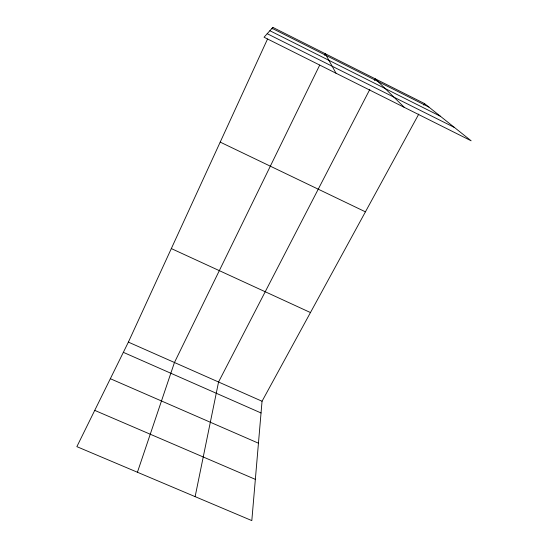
<?xml version="1.0" encoding="UTF-8"?>
<svg xmlns="http://www.w3.org/2000/svg" width="548" height="548" viewBox="0 0 548 548"><rect width="100%" height="100%" fill="white"/><g stroke="black" fill="none" stroke-linecap="round" stroke-linejoin="round"><path stroke-width="0.82" d="M418.782 114.08L262.047 401.246L251.813 520.6L76.864 446.647L128.376 342.123L267.534 39.018M195.129 496.639L218.556 382.004L369.825 89.413M137.425 472.246L174.456 362.502L319.696 65.109M272.157 28.948L272.87 27.4L424.515 103.579L471.136 140.788L264.04 37.223L272.87 27.4M324.519 55.238L325.259 53.718L336.006 73.213M374.503 80.357L375.284 78.85L404.314 107.367M423.7 105.079L424.515 103.579M94.742 410.384L255.347 479.356M110.347 378.709L258.451 443.195M123.341 352.337L261.04 412.973M128.376 342.123L262.047 401.246M171.325 248.573L310.456 312.552M220.2 142.11L365.427 211.836M272.048 28.318L428.899 107.072M269.883 30.722L440.387 116.245M267.205 33.695L454.504 127.513"/></g></svg>
